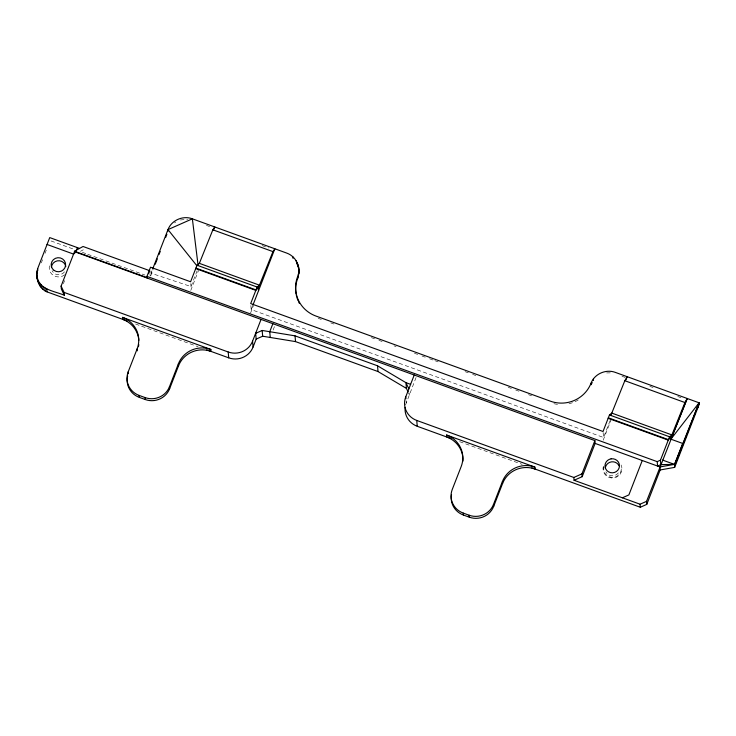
<?xml version="1.0" encoding="UTF-8"?>
<svg xmlns="http://www.w3.org/2000/svg" width="736" height="736" viewBox="0 0 736 736"><rect width="100%" height="100%" fill="white"/><g stroke="black" fill="none" stroke-linecap="round" stroke-linejoin="round"><path stroke-width="0.55" stroke-dasharray="3.68 2.76" d="M603.456 466.449L603.088 468.004L603.695 468.933A8.823 8.565 -5.1 0 0 613.714 477.324A8.823 8.565 -5.1 0 0 621.018 466.532M405.545 404.956L416.245 377.007M41.317 262.89L42.559 259.698M45.034 253.331L46.276 250.139M63.388 283.719L64.612 280.591M197.138 270.774L191.001 286.552L151.036 273.203L152.278 270.011M150.687 275.926L153.18 269.523M190.753 290.481L198.591 270.314M610.089 420.661L603.538 437.488L251.197 309.562L252.43 306.415M250.433 313.361L253.322 305.928M273.13 330.05L274.776 325.818M603.189 440.22L611.027 420.054M603.98 466.707L603.088 468.004A9.448 9.172 -4.8 0 0 614.072 477.866A9.448 9.172 -4.8 0 0 621.092 464.968M174.506 222.898L175.849 221.968M80.463 251.344L83.315 249.752M180.348 219.972L187.689 219.245M606.62 372.931L610.733 372.839M206.42 225.382L209.631 226.55M262.126 245.603L268.548 247.94M621.966 376.252L625.186 377.421M649.86 386.372L653.08 387.541M677.746 396.502L680.966 397.67M318.154 318.311L321.31 319.452M330.777 322.892L333.932 324.033M371.358 337.622L374.596 338.799M378.902 340.363L382.131 341.532M393.981 345.837L396.134 346.619M414.451 353.271L417.68 354.439M421.986 356.003L425.224 357.181M429.53 358.745L433.835 360.309M434.912 360.695L438.15 361.873M465.078 371.652L468.308 372.821M472.613 374.385L475.852 375.562M508.162 387.292L511.391 388.47M515.706 390.034L518.935 391.202M528.457 394.662L531.613 395.802M51.069 240.976L73.72 249.2M82.34 252.328L86.655 253.892M87.731 254.288L144.882 275.034M135.58 324.024L198.094 346.72M459.641 441.674L522.155 464.37M408.517 392.904L409.354 394.708L409.188 392.785M603.115 432.492L603.538 437.488M406.097 400.706L406.263 402.656M250.856 305.569L251.197 309.562M190.753 283.673L191.001 286.552M150.871 271.207L151.036 273.203M150.006 273.847L150.181 275.945M578.284 399.952A31.51 30.599 -4.9 0 1 566.775 404.184M557.529 404.358A31.51 30.599 -4.9 0 1 551.522 403.015M64.639 274.832A9.448 9.182 -4.9 0 1 49.56 265.3M618.387 472.898A7.25 7.038 -5.1 0 1 605.903 471.739M64.538 271.832A7.25 7.038 -4.9 0 1 52.054 270.673"/><path stroke-width="1.1" d="M298.88 273.498L298.834 269.606L298.88 273.498L297.749 278.171A31.51 30.599 -4.9 0 0 296.111 293.94M126.96 320.887L47.021 291.87C37.416 287.85 34.638 275.144 38.576 266.266L49.735 237.59L79.396 248.345M297.749 278.171L298.752 272.007M697.857 407.735L699.071 402.794L615.406 372.416C606.096 368.837 594.541 373.787 591.036 383.208L591.164 384.698L592.186 382.508M531.852 467.884L640.311 507.251L646.769 504.372L646.548 501.354L686.9 399.179M37.453 278.3C40.664 290.058 55.034 291.208 64.29 295.237L61.364 288.935L61.116 286.092L74.511 251.675L594.881 440.606L595.12 443.412L582.185 476.68L574.062 480.277L573.822 477.471L416.742 420.44A18.906 18.363 -4.9 0 1 405.766 396.814L414.239 375.02M75.9 251.574L77.427 247.646M147.099 278.033L146.952 276.386L150.521 267.214L190.587 281.759L197.027 265.218L199.355 263.35L212.86 229.807L214.756 226.955L213.495 230.083M148.589 273.654L149.739 270.701L83.039 246.486L74.465 251.234L74.667 253.58M152.692 268.953L167.992 229.614C171.497 220.193 183.052 215.252 192.363 218.822L286.635 253.055C294.106 255.631 299.156 263.24 298.963 271.096M155.259 264.187L157.329 258.851M158.994 254.582L160.236 251.381M165.637 237.516L166.879 234.315M128.368 373.759L128.202 371.818L137.126 348.873A25.208 24.481 -4.9 0 0 122.48 317.382L210.864 349.462L211.03 351.412A25.208 24.481 -4.9 0 0 178.535 365.792L169.611 388.737A18.906 18.363 -4.9 0 1 145.24 399.528L139.352 397.385A18.906 18.363 -4.9 0 1 127.641 376.059M169.611 388.737L169.446 386.786L178.37 363.851A25.208 24.481 -4.9 0 1 210.864 349.462M199.355 263.35L259.449 285.172L257.122 287.04L250.691 303.572L603.023 431.498L609.463 414.957L611.791 413.089L671.885 434.912L669.558 436.779L660.45 460.193L660.827 464.618L657.579 466.063L595.12 443.412M252.834 305.357L274.85 248.777L272.964 251.62L258.336 287.942L258.566 290.637M206.715 349.848L228.703 357.834A18.906 18.363 -4.9 0 0 253.074 347.042L252.568 341.2L261.05 319.406M253.074 347.042L256.165 339.094L255.659 333.252M272.844 323.776L269.753 331.706L270.25 337.456M493.672 506.386L493.497 504.436L502.421 481.5A25.208 24.481 -4.9 0 1 534.916 467.112L535.081 469.062A25.208 24.481 -4.9 0 0 502.596 483.442L493.672 506.386A18.906 18.363 -4.9 0 1 469.301 517.178L463.404 515.034A18.906 18.363 -4.9 0 1 451.527 494.5M582.185 476.68L581.946 473.874L594.881 440.606M625.968 379.831L627.192 376.694L624.827 380.714L611.046 414.938M642.261 460.515L628.875 494.923L622.371 497.803M646.769 504.372L660.155 469.954L659.934 466.937L657.579 466.063L657.193 461.638L146.952 276.386M674.654 467.378L674.461 464.674L699.071 402.794L699.2 404.285L674.654 467.378L660.155 469.954M674.526 465.879L699.071 402.794L670.901 439.18L682.714 443.458L682.787 444.654M674.461 464.674L682.714 443.458M670.772 437.681L684.922 402.537L687.286 398.516L670.901 439.18L670.772 437.681L668.444 439.65L608.341 417.827M258.336 287.942L256.008 289.91L195.905 268.088M168.121 231.113L167.992 229.614L192.363 218.822L198.085 265.356M255.668 333.344L262.172 330.464L295.035 335.855L377.531 365.801L405.932 382.656L410.651 384.367M256.165 339.094L262.66 336.214L295.532 341.605L378.019 371.551L406.428 388.406L408.103 392.003M573.822 477.471L581.946 473.874M657.193 461.638L660.45 460.193M574.062 480.277L640.053 504.215L646.548 501.354M659.934 466.937L674.397 464.379L662.612 460.074M660.827 464.618L674.397 464.379M212.86 229.807L272.964 251.62M624.827 380.714L684.922 402.537M197.027 265.218L257.122 287.04M609.463 414.957L669.558 436.779M195.721 268.566L255.815 290.389M608.157 418.306L668.251 440.128M74.465 251.234L147.053 277.582M47.058 244.472L73.683 254.141M61.116 286.092L64.05 292.394L228.206 351.992A18.906 18.363 -4.9 0 0 252.568 341.2M462.944 461.178A25.208 24.481 -4.9 0 0 446.706 436.972L446.54 435.031L534.916 467.112M405.131 407.33A18.906 18.354 -5 0 0 417.248 426.282L451.021 438.536M446.54 435.031A25.208 24.481 -4.9 0 1 461.187 466.523L452.254 489.468A18.906 18.363 -4.9 0 0 463.238 513.084L469.136 515.228A18.906 18.363 -4.9 0 0 493.497 504.436M128.202 371.818A18.906 18.363 -4.9 0 0 139.178 395.434L145.075 397.578A18.906 18.363 -4.9 0 0 169.446 386.786M167.992 229.614L196.954 265.852M298.595 267.214L298.724 268.714L296.01 260.516M36.8 273.424L37.711 281.299M37.628 268.557L37.812 270.563M640.053 504.215L640.311 507.251M593.372 378.966L593.501 380.466M502.421 481.5L502.596 483.442M469.136 515.228L469.301 517.178M463.238 513.084L463.404 515.034M416.742 420.44L417.248 426.282M408.857 388.866L405.932 382.656L406.428 388.406M405.766 396.814L405.932 398.765M377.531 365.801L378.019 371.551M298.043 264.877L298.172 266.377M298.338 274.372L298.466 275.871M297.169 262.632L297.298 264.123M292.891 256.818L293.02 258.318M295.035 335.855L295.532 341.605M262.172 330.464L262.66 336.214M228.206 351.992L228.703 357.834M178.37 363.851L178.535 365.792M145.075 397.578L145.24 399.528M137.126 348.873L137.292 350.824M139.178 395.434L139.352 397.385M122.48 317.382L122.645 319.323A25.208 24.481 -4.9 0 1 138.856 340.326M64.05 292.394L64.29 295.237M46.764 288.871L47.021 291.87M44.924 287.932L45.172 290.932M42.872 286.479L43.13 289.478M41.069 284.749L41.317 287.748M39.542 282.78L39.799 285.78M38.327 280.618L38.585 283.618M37.03 270.958L37.205 272.955M37.058 276.414L37.196 278.88M591.036 383.208A31.51 30.599 -4.9 0 1 550.418 401.184L315.919 316.048A31.51 30.599 -4.9 0 1 297.62 276.672M299.396 303.379A31.51 30.599 -4.9 0 1 298.485 301.585M298.08 300.665A31.51 30.599 -4.9 0 1 297.04 297.841M296.764 296.875A31.51 30.599 -4.9 0 1 296.295 294.924M138.8 344.595A25.208 24.481 -4.9 0 1 138.478 346.711M605.296 468.151A7.25 7.038 -5.1 0 1 609.537 462.42L611.34 461.877A7.25 7.038 -5.1 0 1 619.114 465.897M51.446 267.085A7.25 7.038 -4.9 0 1 65.808 266.579M611.073 458.85L609.261 459.384A7.25 7.038 -5.1 0 0 605.084 466.955L605.636 468.712A7.25 7.038 -5.1 0 0 614.624 472.42A7.25 7.038 -5.1 0 0 619.261 464.02A7.25 7.038 -5.1 0 0 611.073 458.85M54.16 270.462A7.25 7.038 -4.9 0 0 65.605 265.402A7.25 7.038 -4.9 0 0 55.421 258.327A7.25 7.038 -4.9 0 0 54.16 270.462"/></g></svg>
